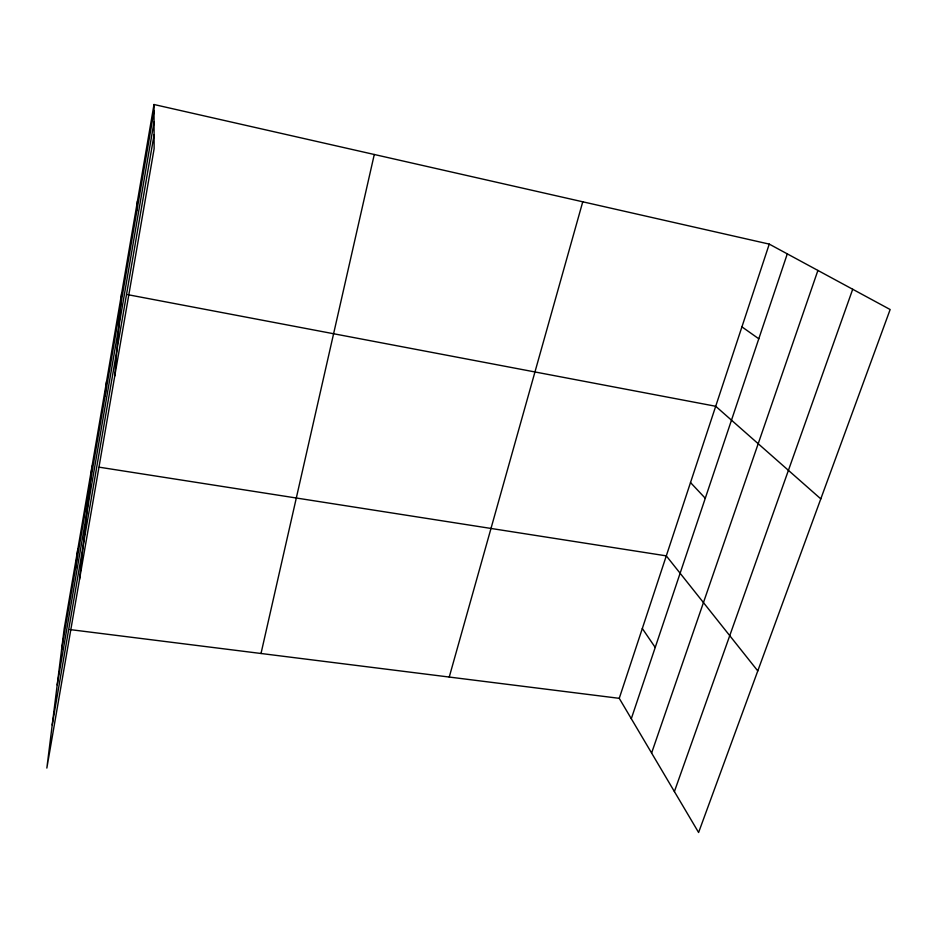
<?xml version="1.0" encoding="UTF-8"?>
<svg xmlns="http://www.w3.org/2000/svg" width="937" height="937" viewBox="0 0 937 937"><rect width="100%" height="100%" fill="white"/><g stroke="black" fill="none" stroke-linecap="round" stroke-linejoin="round"><path stroke-width="1.41" d="M136.919 210.626L137.434 201.197M114.759 375.995L121.623 293.492M105.061 396.292L106.513 381.699M79.504 579.523L92.06 466.064M75.569 568.15L77.806 549.246M154.008 104.511L64.173 628.856L46.85 768.071L154.125 148.702L154.008 104.511L769.254 244.112L890.15 309.526L698.604 832.489L619.252 698.334L769.254 244.112M61.584 649.657L154.019 110.953M57.192 684.947L154.055 122.009M52.203 725.015L154.09 134.752M261.013 653.499L374.285 154.488M449.245 677.053L582.755 201.795M631.304 718.714L787.291 253.868M651.602 753.032L817.907 270.43M674.394 791.566L852.705 289.264M69.9 629.57L619.252 698.334M99.287 467.2L666.301 555.864L757.787 670.927M127.315 294.581L715.704 406.271L820.8 498.882M741.928 326.861L758.794 338.784M690.51 482.555L705.28 498.273M642.313 628.493L655.221 647.444"/></g></svg>
